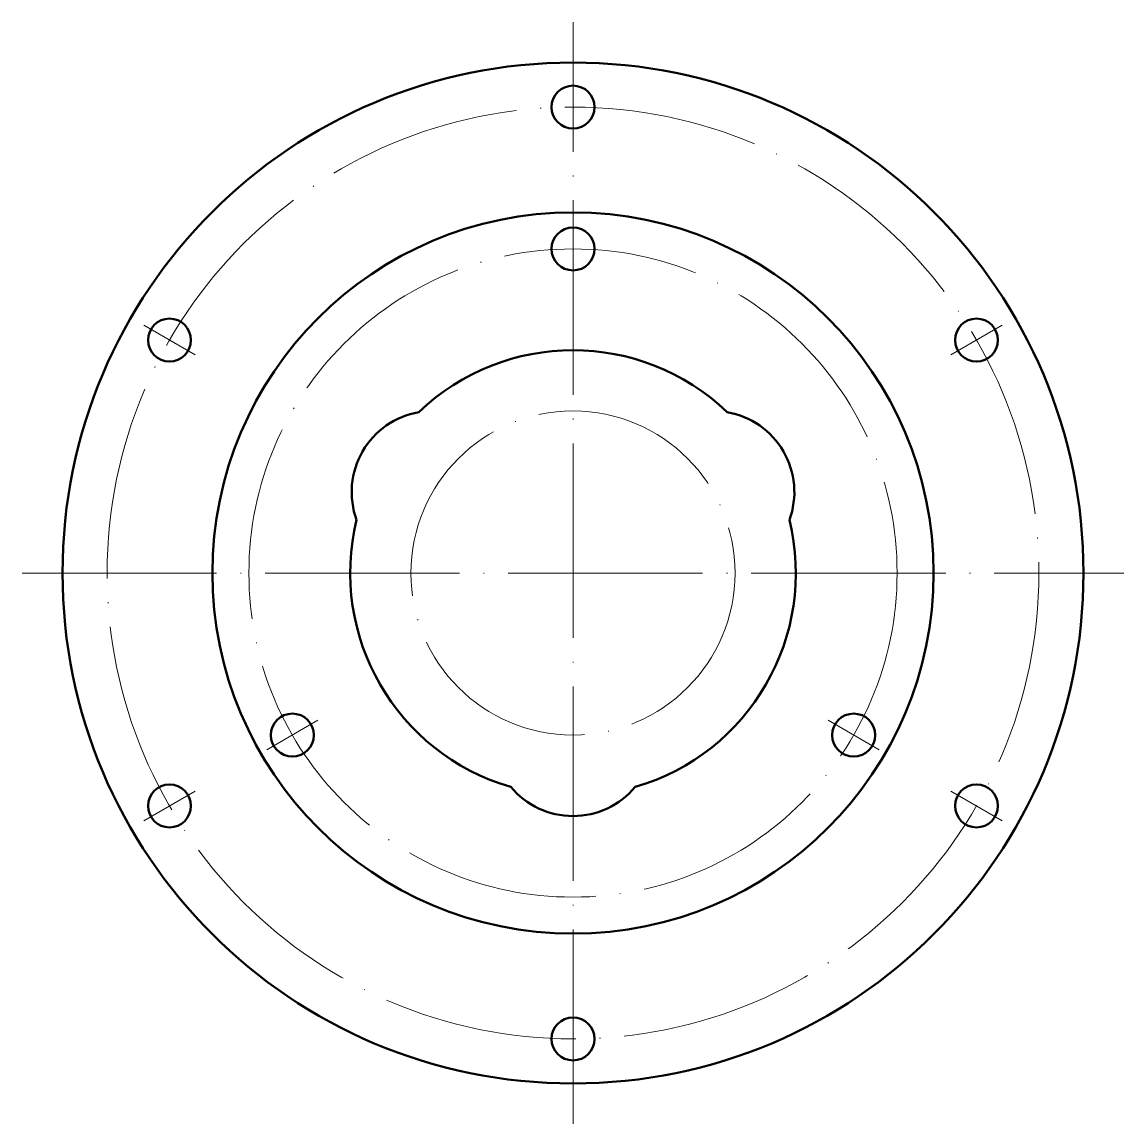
# Model space of a CAD drawing. Header units: millimetres. Extents: x 3530 to 3666, y 743 to 879.
import ezdxf

# ---------------------------------------------------------------- set-up
doc = ezdxf.new("R2010")
doc.units = ezdxf.units.MM
doc.linetypes.add('ACAD_ISO04W100', pattern=[30, 24, -2.95, 0.1, -2.95])
doc.layers.add('Contornos Visibles', color=7, linetype='Continuous', lineweight=50, true_color=0xffffff)
doc.layers.add('Ejes de revolución', color=6, linetype='ACAD_ISO04W100', lineweight=20, true_color=0xff00ff)

msp = doc.modelspace()

# ---------------------------------------------------------------- linework, layer by layer
at = {"layer": 'Contornos Visibles'}
for centre, radius in [((3597.79, 810.65), 63), ((3597.79, 868.15), 2.65), ((3597.79, 810.65), 44.5), ((3597.79, 850.65), 2.65), ((3547.99, 839.4), 2.65), ((3647.59, 839.4), 2.65), ((3563.15, 790.65), 2.65), ((3632.43, 790.65), 2.65), ((3547.99, 781.9), 2.65), ((3647.59, 781.9), 2.65), ((3597.79, 753.15), 2.65)]:
    msp.add_circle(centre, radius, dxfattribs=at)
for centre, radius, start, end in [((3597.79, 810.65), 27.5, 46.2136, 133.7864), ((3580.47, 820.65), 10, 99.8384, 200.1616), ((3615.11, 820.65), 10, 339.8384, 80.1616), ((3597.79, 810.65), 27.5, 166.2136, 253.7864), ((3597.79, 810.65), 27.5, 286.2136, 13.7864), ((3597.79, 790.65), 10, 219.8384, 320.1616)]:
    msp.add_arc(centre, radius, start, end, dxfattribs=at)
at = {"layer": 'Ejes de revolución'}
for p, q in [((3597.79, 742.65), (3597.79, 878.65)), ((3551.15, 837.58), (3544.83, 841.23)), ((3644.42, 837.58), (3650.75, 841.23)), ((3529.79, 810.65), (3665.79, 810.65)), ((3566.31, 792.48), (3559.99, 788.83)), ((3629.27, 792.48), (3635.59, 788.83)), ((3551.15, 783.73), (3544.83, 780.08)), ((3644.42, 783.73), (3650.75, 780.08))]:
    msp.add_line(p, q, dxfattribs=at)
for radius in [57.5, 40, 20]:
    msp.add_circle((3597.79, 810.65), radius, dxfattribs=at)

doc.saveas('drawing.dxf')
